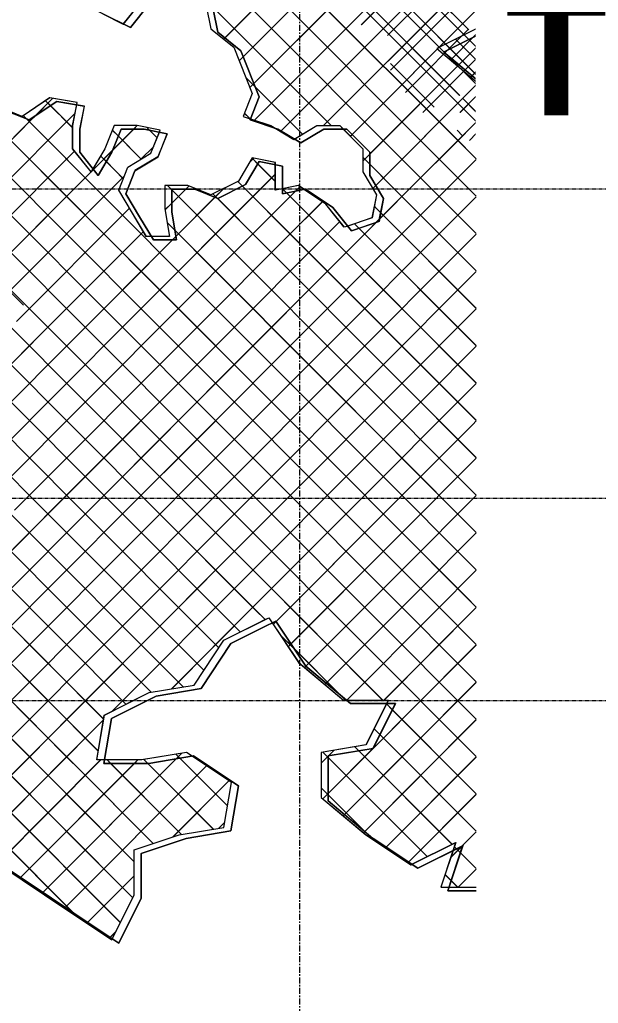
# Model space of a CAD drawing. Header units: millimetres. Extents: x -12186 to 152825, y -4386 to 9463.
# Drawn here: x 68981 to 70197, y 1744 to 3810 of the extents above; entities that cross this region are included whole.
import ezdxf

# ---------------------------------------------------------------- set-up
doc = ezdxf.new("R2010")
doc.units = ezdxf.units.MM
doc.linetypes.add('1000 Dashed', pattern=[2, 1, -1])
doc.linetypes.add('Grid Line', pattern=[22.225, 12.7, -3.175, 3.175, -3.175])
for name, color, linetype, lineweight in [('A-FLOR-LEVL', 51, 'Continuous', 5), ('G-IMPT', 8, 'Continuous', 5), ('L-PLNT', 71, 'Continuous', 5), ('S-GRID', 1, 'Continuous', 5)]:
    doc.layers.add(name, color=color, linetype=linetype, lineweight=lineweight)
doc.styles.add('Arial_B', font='arialbd.ttf', dxfattribs={"height": 250})

# ---------------------------------------------------------------- blocks, each defined once
blk = doc.blocks.new('SVA_Shades of Green Tree - Australian_Tree_based_on_Leopard_Tree_2901-V313-Section B-B')
at = {"layer": 'G-IMPT'}
for p, q in [((22446, 3752.8), (21739, 4461)), ((22446, 3753), (21739.2, 4461)), ((22446, 3674.4), (21690.5, 4431.2)), ((22446, 3674.5), (21690.6, 4431.2)), ((22413.7, 3628.5), (21642, 4401.5)), ((22401.2, 3562.4), (21593.3, 4371.7)), ((22401.4, 3562.4), (21593.5, 4371.7)), ((22380.1, 3505.2), (21547.7, 4339)), ((22380.2, 3505.2), (21547.8, 4339)), ((22331.9, 3475.2), (21502.1, 4306.3)), ((22411.1, 3650.9), (21814.1, 4248.9)), ((22411.3, 3650.9), (21814.2, 4248.9)), ((21970.6, 3667.6), (22446, 4143.8)), ((21978.9, 3676.1), (22445.8, 4143.7)), ((21915.4, 3769.2), (22238.9, 4093.3)), ((21917.8, 3771.7), (22238.8, 4093.3)), ((22446, 3694.4), (22070.1, 4070.9)), ((22446, 3694.5), (22070.3, 4070.9)), ((21948.2, 3723.6), (22289.2, 4065.2)), ((21961.7, 3737.2), (22285.4, 4061.5)), ((21980.1, 3598.8), (22446, 4065.5)), ((21980.2, 3598.8), (22446, 4065.4)), ((22413.5, 3628.5), (22023.4, 4019.3)), ((22034.8, 3575), (22446, 3987)), ((22035.6, 3576), (22446, 3987.1)), ((22430.2, 3788.6), (22259.7, 3959.5)), ((22430.4, 3788.6), (22259.8, 3959.5)), ((22331.7, 3475.2), (21869.3, 3938.4)), ((22204.5, 3799.4), (22330.4, 3925.5)), ((22204.6, 3799.4), (22330.5, 3925.5)), ((22125.3, 3587.4), (22446, 3908.7)), ((22125.4, 3587.4), (22446, 3908.5)), ((22141.5, 3587.4), (21845.4, 3884.1)), ((22259.8, 3776.4), (22383.1, 3899.8)), ((22259.9, 3776.4), (22383.2, 3899.8)), ((22141.4, 3587.4), (21854.8, 3874.5)), ((22266, 3704.2), (22441.9, 3880.3)), ((22266.2, 3704.2), (22442, 3880.3)), ((21661.3, 3822.2), (21704.5, 3800.5)), ((22181.5, 3565.2), (22446, 3830.1)), ((22185.1, 3568.9), (22446, 3830.2)), ((22297.1, 3656.8), (22429.6, 3789.7)), ((22297.2, 3656.8), (22429.8, 3789.7)), ((21915.3, 3769.2), (21917.8, 3771.7)), ((22207.7, 3513), (22446, 3751.7)), ((22223.3, 3528.7), (22446, 3751.8)), ((21948.1, 3723.6), (21956.6, 3732.1)), ((21956.6, 3732.1), (21960.6, 3736.1)), ((22333.7, 3615.1), (22446, 3727.6)), ((22333.8, 3615.1), (22446, 3727.5)), ((22357.6, 3626.1), (22266, 3717.8)), ((22357.7, 3626.1), (22266.2, 3717.8)), ((21981.8, 3668.8), (21962, 3688.7)), ((22081.1, 3569.5), (21962.1, 3688.7)), ((21970.4, 3667.6), (21978.9, 3676.1)), ((22081, 3569.5), (21981.8, 3668.8)), ((22228.7, 3455.5), (22446, 3673.3)), ((22235.1, 3462.1), (22446, 3673.4)), ((21122.3, 3210), (21556, 3644.5)), ((21519.8, 3608.3), (21555.9, 3644.5)), ((21551.4, 3629.4), (21541, 3639.8)), ((21598.2, 3582.7), (21541.2, 3639.8)), ((22411.9, 3615.1), (22446, 3649.2)), ((22412.1, 3615.1), (22446, 3649.1)), ((22446, 3616), (22416.9, 3645.1)), ((22446, 3616.1), (22417.1, 3645.1)), ((21598, 3582.7), (21551.4, 3629.4)), ((22446, 3596), (22413.5, 3628.5)), ((22446, 3596.1), (22413.7, 3628.5)), ((21122.2, 3210), (21508.9, 3597.4)), ((21128.3, 3137.8), (21603.2, 3613.5)), ((21128.5, 3137.8), (21603.4, 3613.5)), ((21808.1, 3215.4), (21419.1, 3605)), ((21808.2, 3215.4), (21419.2, 3605)), ((21500.8, 3601.7), (21494, 3608.4)), ((21850.7, 3251.3), (21494.2, 3608.4)), ((21850.5, 3251.3), (21500.8, 3601.7)), ((21510.2, 3598.7), (21519.8, 3608.3)), ((21970.2, 3602.1), (21958.7, 3613.5)), ((21970.3, 3602.1), (21958.8, 3613.5)), ((22401.2, 3550.1), (22446, 3595)), ((22401.4, 3550.1), (22446, 3594.8)), ((21449.7, 3302.7), (21733.9, 3587.4)), ((21694, 3565), (21681.2, 3577.8)), ((21742.1, 3516.9), (21681.4, 3577.8)), ((21682.3, 3535.8), (21726.4, 3580)), ((21726.4, 3580), (21733.8, 3587.4)), ((21759.5, 3577.8), (21754, 3583.3)), ((21775.6, 3561.8), (21754.1, 3583.3)), ((21775.5, 3561.8), (21759.5, 3577.8)), ((22063.7, 3559.1), (22110.8, 3587.4)), ((22417.4, 3566.3), (22405.8, 3577.9)), ((22417.5, 3566.3), (22405.9, 3577.9)), ((21753.3, 3191.9), (21377.4, 3568.4)), ((21753.4, 3191.9), (21377.5, 3568.4)), ((21742, 3516.9), (21694, 3565)), ((22181.4, 3565.2), (22185.1, 3568.9)), ((22446, 3517.6), (22401.2, 3562.4)), ((22446, 3517.7), (22401.4, 3562.4)), ((22431.6, 3556.4), (22446, 3570.8)), ((22431.8, 3556.4), (22446, 3570.6)), ((21112.8, 3043.8), (21602.1, 3533.9)), ((21112.9, 3043.8), (21602.2, 3533.9)), ((21641.9, 3495.3), (21682.3, 3535.8)), ((21741.5, 3516.7), (21767.1, 3542.4)), ((21741.6, 3516.7), (21768.3, 3543.3)), ((22317.9, 3466.6), (22401.2, 3550.1)), ((22318, 3466.6), (22401.4, 3550.1)), ((21698.5, 3168.4), (21335.6, 3531.8)), ((21698.6, 3168.4), (21335.7, 3531.8)), ((21668.8, 3511.8), (21656.7, 3523.9)), ((21704.6, 3476.1), (21656.8, 3523.9)), ((21704.5, 3476.1), (21668.8, 3511.8)), ((21969.5, 3509.7), (21978.7, 3518.9)), ((21969.6, 3509.7), (21978.8, 3518.9)), ((21987, 3506.8), (21974.9, 3518.9)), ((22023.9, 3470), (21975.1, 3518.9)), ((22010.2, 3080), (22446, 3516.5)), ((22010.4, 3080), (22446, 3516.4)), ((22207.6, 3513), (22222.4, 3527.8)), ((22222.4, 3506.2), (22207.6, 3521.1)), ((22283.5, 3445.2), (22207.7, 3521.1)), ((21449.6, 3302.7), (21638.7, 3492.2)), ((21640.6, 3496.9), (21638.5, 3493.6)), ((21639.4, 3492.9), (21641.9, 3495.3)), ((22023.8, 3470), (21987, 3506.8)), ((22283.4, 3445.2), (22222.4, 3506.2)), ((22446, 3439.1), (22380.1, 3505.2)), ((22446, 3439.3), (22380.2, 3505.2)), ((21643.7, 3144.8), (21298.2, 3490.9)), ((21643.8, 3144.8), (21298.3, 3490.9)), ((21466.1, 3240.9), (21706.8, 3481.9)), ((21466.3, 3240.9), (21707, 3481.9)), ((21713.3, 3174.7), (22023.8, 3485.7)), ((21713.4, 3174.7), (22023.9, 3485.7)), ((21954.8, 3460.6), (21945, 3470.5)), ((22059.7, 3355.6), (21945.1, 3470.5)), ((22446, 3360.7), (22331.7, 3475.2)), ((22446, 3360.8), (22331.9, 3475.2)), ((21601.1, 3140.6), (21915.7, 3455.8)), ((21792.1, 3410.4), (21842.2, 3460.6)), ((21806.4, 3452.4), (21797.3, 3461.5)), ((21934, 3324.7), (21797.5, 3461.5)), ((21806.4, 3424.8), (21835.6, 3454.1)), ((21933.9, 3324.7), (21806.4, 3452.4)), ((21835.6, 3454.1), (21842.1, 3460.6)), ((21897, 3437.2), (21915.6, 3455.8)), ((21954.2, 3337.6), (22066.4, 3450)), ((21954.4, 3337.6), (22075.7, 3459.2)), ((22059.6, 3355.6), (21954.8, 3460.6)), ((21956.8, 3104.8), (22318, 3466.6)), ((22047.5, 3446.2), (22038.9, 3454.8)), ((22126.6, 3367), (22039, 3454.8)), ((22066.4, 3450), (22075.6, 3459.2)), ((22228.6, 3455.5), (22235.1, 3462.1)), ((22242.8, 3391.4), (22317.9, 3466.6)), ((21814.8, 3354.9), (21897, 3437.2)), ((21901.8, 3435.2), (21892.8, 3444.3)), ((21992.9, 3344.2), (21892.9, 3444.3)), ((21992.7, 3344.2), (21902.8, 3434.3)), ((22126.5, 3367), (22047.5, 3446.2)), ((22079.8, 3071.3), (22446, 3438.1)), ((22079.9, 3071.3), (22446, 3438)), ((22446, 3282.3), (22283.4, 3445.2)), ((22446, 3282.4), (22283.5, 3445.2)), ((21480, 3176.3), (21717.4, 3414.1)), ((21480.1, 3176.3), (21717.5, 3414.1)), ((21792, 3410.4), (21806.4, 3424.8)), ((22048.6, 3353.7), (22122.6, 3427.8)), ((22048.7, 3353.7), (22122.7, 3427.8)), ((22235, 3415.2), (22231.9, 3418.4)), ((22235.1, 3415.2), (22232, 3418.4)), ((22245.5, 3404.7), (22235, 3415.2)), ((22446, 3204), (22235.1, 3415.2)), ((22235.6, 3384.2), (22242.8, 3391.4)), ((22446, 3203.8), (22245.5, 3404.7)), ((21812.7, 3367.7), (21796.4, 3384)), ((21892.3, 3288), (21796.5, 3384)), ((21892.2, 3288), (21812.7, 3367.7)), ((21905, 3131.4), (22143, 3369.9)), ((21905.1, 3131.4), (22143.1, 3369.9)), ((21956.6, 3104.8), (22235.6, 3384.2)), ((22446, 3047), (22126.5, 3367)), ((22446, 3047.1), (22126.6, 3367)), ((22143, 3369.9), (22159.3, 3386.2)), ((22143.1, 3369.9), (22159.5, 3386.2)), ((22175.9, 3376.6), (22169.5, 3374.5)), ((22199.6, 3372.2), (22190.4, 3381.5)), ((22446, 3125.5), (22190.5, 3381.5)), ((22446, 3125.4), (22199.6, 3372.2)), ((21540.5, 3158.5), (21746.7, 3365.1)), ((21540.6, 3158.5), (21746.9, 3365.1)), ((21601, 3140.6), (21807.5, 3347.5)), ((21807.5, 3347.5), (21814.8, 3354.9)), ((21863.9, 3168.7), (22048.6, 3353.7)), ((21864.1, 3168.7), (22048.7, 3353.7)), ((22446, 2968.6), (22059.6, 3355.6)), ((22446, 2968.7), (22059.7, 3355.6)), ((22158.1, 3071.3), (22446, 3359.7)), ((22158.2, 3071.3), (22446, 3359.5)), ((21822.9, 3206.1), (21954.2, 3337.6)), ((21823, 3206.1), (21954.4, 3337.6)), ((22279.2, 3057.2), (21992.7, 3344.2)), ((22279.4, 3057.2), (21992.9, 3344.2)), ((22186.9, 3071.3), (21933.9, 3324.7)), ((22187, 3071.3), (21934, 3324.7)), ((21494.4, 3210.4), (21414.8, 3290.2)), ((21494.5, 3210.4), (21415, 3290.2)), ((22108.6, 3071.3), (21892.2, 3288)), ((22108.7, 3071.3), (21892.3, 3288)), ((21830.2, 2801.2), (21361, 3271.1)), ((21830.3, 2801.2), (21361.1, 3271.1)), ((22236.4, 3071.3), (22446, 3281.2)), ((22236.5, 3071.3), (22446, 3281.1)), ((21556.5, 3153.8), (21466.1, 3244.2)), ((21556.6, 3153.8), (21466.3, 3244.2)), ((22030.3, 3071.3), (21850.5, 3251.3)), ((22030.4, 3071.3), (21850.7, 3251.3)), ((21772.7, 2780.3), (21328.3, 3225.4)), ((21772.8, 2780.3), (21328.5, 3225.4)), ((21308.2, 2690.5), (21822.9, 3206.1)), ((21308.4, 2690.5), (21823, 3206.1)), ((21987.7, 3035.6), (21808.1, 3215.4)), ((21987.8, 3035.6), (21808.2, 3215.4)), ((22292.6, 3049.1), (22446, 3202.8)), ((22292.7, 3049.1), (22446, 3202.7)), ((21936.4, 3008.5), (21753.3, 3191.9)), ((21936.5, 3008.5), (21753.4, 3191.9)), ((21243.2, 2703.8), (21713.3, 3174.7)), ((21243.3, 2703.8), (21713.4, 3174.7)), ((21475.6, 2779.7), (21862.9, 3167.8)), ((21475.7, 2779.7), (21864.1, 3168.7)), ((21885.1, 2981.4), (21698.5, 3168.4)), ((21885.2, 2981.4), (21698.6, 3168.4)), ((21084, 2701.1), (21540.6, 3158.5)), ((21084, 2701.2), (21540.5, 3158.5)), ((21114.5, 2653.3), (21601, 3140.6)), ((21114.6, 2653.3), (21601.1, 3140.6)), ((21844.2, 2865.5), (21556.5, 3153.8)), ((21844.4, 2865.5), (21556.6, 3153.8)), ((21858.3, 2929.8), (21643.7, 3144.8)), ((21858.4, 2929.8), (21643.8, 3144.8)), ((21570.7, 2796.5), (21905, 3131.4)), ((21570.8, 2796.5), (21905.1, 3131.4)), ((22341.2, 3019.4), (22446, 3124.4)), ((22341.4, 3019.4), (22446, 3124.3)), ((21680.9, 2793.8), (21361.4, 3113.8)), ((21681, 2793.8), (21361.6, 3113.8)), ((21650.7, 2798.3), (21956.6, 3104.8)), ((21650.8, 2798.3), (21956.8, 3104.8)), ((21941.6, 3011.2), (22010.2, 3080)), ((21941.7, 3011.2), (22010.4, 3080)), ((21190.1, 2101.5), (22158.2, 3071.3)), ((21193.9, 2105.5), (22158.1, 3071.3)), ((21595.5, 2800.9), (21331.3, 3065.6)), ((21595.6, 2800.9), (21331.4, 3065.6)), ((21398, 2231.3), (22236.5, 3071.3)), ((21403.8, 2237.3), (22236.4, 3071.3)), ((21835.8, 2826.8), (22079.8, 3071.3)), ((21835.9, 2826.8), (22079.9, 3071.3)), ((22038.9, 3062.6), (22030.3, 3071.3)), ((22039.1, 3062.6), (22030.4, 3071.3)), ((22446, 2654.8), (22038.9, 3062.6)), ((22446, 2655), (22039.1, 3062.6)), ((22446, 2733.3), (22108.6, 3071.3)), ((22446, 2733.4), (22108.7, 3071.3)), ((22446, 2811.7), (22186.9, 3071.3)), ((22446, 2811.8), (22187, 3071.3)), ((22446, 2890.1), (22279.2, 3057.2)), ((22446, 2890.3), (22279.4, 3057.2)), ((22051.9, 2808), (22292.6, 3049.1)), ((22052, 2808), (22292.7, 3049.1)), ((22389.9, 2989.8), (22446, 3046)), ((22390.1, 2989.8), (22446, 3045.8)), ((21529, 2789.2), (21295.7, 3022.8)), ((21529.1, 2789.2), (21295.8, 3022.8)), ((22151.5, 2871.5), (21987.7, 3035.6)), ((22151.6, 2871.5), (21987.8, 3035.6)), ((22188, 2865.9), (22341.2, 3019.4)), ((22188.1, 2865.9), (22341.4, 3019.4)), ((21857.7, 2927.2), (21941.6, 3011.2)), ((21857.9, 2927.2), (21941.7, 3011.2)), ((22103.6, 2841), (21936.4, 3008.5)), ((22103.7, 2841), (21936.5, 3008.5)), ((22055.8, 2810.5), (21885.1, 2981.4)), ((22055.9, 2810.5), (21885.2, 2981.4)), ((22235.8, 2835.4), (22389.9, 2989.8)), ((22236, 2835.4), (22390.1, 2989.8)), ((22270.3, 2791.5), (22438.6, 2960.1)), ((22270.4, 2791.5), (22438.7, 2960.1)), ((22438.6, 2960.1), (22446, 2967.5)), ((22438.7, 2960.1), (22446, 2967.4)), ((21719, 2788.2), (21857.7, 2927.2)), ((21719.1, 2788.2), (21857.9, 2927.2)), ((22007.9, 2780), (21858.3, 2929.8)), ((22008, 2780), (21858.4, 2929.8)), ((22280, 2742.7), (22151.5, 2871.5)), ((22280.1, 2742.7), (22151.6, 2871.5)), ((22283.3, 2726.1), (22446, 2889.1)), ((22283.5, 2726.1), (22446, 2889)), ((21966.5, 2743.1), (21844.2, 2865.5)), ((21966.6, 2743.1), (21844.4, 2865.5)), ((21974.6, 2652.1), (22188, 2865.9)), ((21974.7, 2652.1), (22188.1, 2865.9)), ((21981, 2580.2), (22235.8, 2835.4)), ((21981.1, 2580.2), (22236, 2835.4)), ((22316.9, 2627.3), (22103.6, 2841)), ((22317, 2627.3), (22103.7, 2841)), ((21787.2, 2778.2), (21835.8, 2826.8)), ((21787.3, 2778.2), (21835.9, 2826.8)), ((22446, 2419.6), (22055.8, 2810.5)), ((22446, 2419.7), (22055.9, 2810.5)), ((22299.9, 2664.3), (22445.2, 2809.9)), ((22300, 2664.3), (22446, 2810.6)), ((21106.7, 2253.2), (21650.8, 2798.3)), ((21125.8, 2272.6), (21650.7, 2798.3)), ((21430.1, 2655.7), (21570.7, 2796.5)), ((21430.2, 2655.7), (21570.8, 2796.5)), ((21873.7, 2443.8), (21529, 2789.2)), ((21873.8, 2443.8), (21529.1, 2789.2)), ((21905, 2490.9), (21595.5, 2800.9)), ((21905.2, 2490.9), (21595.6, 2800.9)), ((21950.1, 2524.2), (21680.9, 2793.8)), ((21950.2, 2524.2), (21681, 2793.8)), ((21974.2, 2656.9), (21830.2, 2801.2)), ((21974.3, 2656.9), (21830.3, 2801.2)), ((21968.2, 2724.1), (22051.9, 2808)), ((21968.3, 2724.1), (22052, 2808)), ((22019.5, 2540.2), (22270.4, 2791.5)), ((22025.6, 2546.4), (22270.3, 2791.5)), ((21117.8, 2185.9), (21719.1, 2788.2)), ((21122.4, 2190.7), (21719, 2788.2)), ((21153.2, 2143.1), (21787.2, 2778.2)), ((21153.4, 2143.1), (21787.3, 2778.2)), ((21830.3, 2408.9), (21462.4, 2777.4)), ((21830.4, 2408.9), (21462.5, 2777.4)), ((21981.8, 2570.8), (21772.7, 2780.3)), ((21982, 2570.8), (21772.8, 2780.3)), ((22446, 2341.1), (22007.9, 2780)), ((22446, 2341.3), (22008, 2780)), ((21763.2, 2397.7), (21403, 2758.4)), ((21763.3, 2397.7), (21403.2, 2758.4)), ((22446, 2262.7), (21966.5, 2743.1)), ((22446, 2262.8), (21966.6, 2743.1)), ((22424.5, 2598), (22280, 2742.7)), ((22424.6, 2598), (22280.1, 2742.7)), ((22324.6, 2610.6), (22446, 2732.3)), ((22324.7, 2610.6), (22446, 2732.1)), ((21651.9, 2273.9), (21217.9, 2708.6)), ((21652, 2273.9), (21218, 2708.6)), ((21429.3, 2184.3), (21968.3, 2724.1)), ((21435.1, 2190.2), (21968.2, 2724.1)), ((22050.9, 2493.1), (22283.5, 2726.1)), ((22056.7, 2499.1), (22283.3, 2726.1)), ((21599.4, 2248), (21193.9, 2654.2)), ((21767.3, 2080), (21194, 2654.2)), ((21710, 2372.6), (21431, 2652)), ((21710.1, 2372.6), (21431.1, 2652)), ((21680.9, 2358), (21974.6, 2652.1)), ((21681.1, 2358), (21974.7, 2652.1)), ((22249.4, 2381.2), (21974.2, 2656.9)), ((22249.5, 2381.2), (21974.3, 2656.9)), ((22085.5, 2449.4), (22300, 2664.3)), ((22088.2, 2452.3), (22299.9, 2664.3)), ((22360.9, 2568.5), (22446, 2653.8)), ((22361, 2568.5), (22446, 2653.7)), ((22371, 2573.2), (22316.9, 2627.3)), ((22371.1, 2573.2), (22317, 2627.3)), ((21663.1, 2341.1), (21400, 2604.7)), ((21663.2, 2341.1), (21400.1, 2604.7)), ((22128.2, 2413.8), (22324.7, 2610.6)), ((22130.8, 2416.5), (22324.6, 2610.6)), ((22446, 2576.4), (22424.5, 2598)), ((22446, 2576.5), (22424.6, 2598)), ((21806, 2404.8), (21981, 2580.2)), ((21806.1, 2404.8), (21981.1, 2580.2)), ((22002.3, 2550.3), (21981.8, 2570.8)), ((22002.4, 2550.3), (21982, 2570.8)), ((22173.9, 2381.2), (22360.9, 2568.5)), ((22174, 2381.2), (22361, 2568.5)), ((22252.2, 2381.2), (22446, 2575.4)), ((22252.3, 2381.2), (22446, 2575.3)), ((22446, 2498), (22371, 2573.2)), ((22446, 2498.1), (22371.1, 2573.2)), ((22019.4, 2540.2), (22025.6, 2546.4)), ((22063.2, 2489.3), (22033.4, 2519.2)), ((22171.2, 2381.2), (22033.5, 2519.2)), ((21727.5, 2041.5), (21274.9, 2494.8)), ((22050.7, 2493.1), (22056.7, 2499.1)), ((22161.1, 2391.3), (22063.2, 2489.3)), ((22123.6, 2173.9), (22446, 2496.8)), ((22309, 2359.8), (22446, 2497)), ((21727.3, 2041.5), (21301.8, 2467.7)), ((21724.4, 1966.1), (21248.4, 2442.9)), ((22085.4, 2449.4), (22088.2, 2452.3)), ((21724.2, 1966.1), (21259.1, 2432.1)), ((22166.3, 2138.2), (22446, 2418.4)), ((22168.9, 2141), (22446, 2418.5)), ((22128.1, 2413.8), (22130.8, 2416.5)), ((22171.1, 2381.2), (22161.1, 2391.3)), ((22173.1, 2381.2), (22261.4, 2381.2)), ((22260.9, 2380.2), (22257.7, 2373.8)), ((22229.3, 2279.8), (22308.6, 2359.3)), ((22269.7, 2360.9), (22257.4, 2373.2)), ((22446, 2184.4), (22257.5, 2373.2)), ((22446, 2184.3), (22269.7, 2360.9)), ((21405, 2081.5), (21663, 2339.9)), ((21442, 2118.6), (21662.9, 2339.9)), ((22209, 2102.6), (22446, 2340)), ((22211.6, 2105.3), (22446, 2340.1)), ((22243.6, 2308.6), (22231.3, 2321)), ((22446, 2106), (22231.4, 2321)), ((22446, 2105.8), (22243.6, 2308.6)), ((22120, 2248.8), (22146.8, 2275.6)), ((22120.1, 2248.8), (22146.9, 2275.6)), ((22134.8, 2185.3), (22228.9, 2279.5)), ((22199.3, 2274.5), (22190.9, 2283)), ((22395.1, 2078.6), (22191, 2283)), ((22395, 2078.6), (22199.3, 2274.5)), ((21440.2, 2038.3), (21656.9, 2255.4)), ((21441.6, 2039.8), (21656.8, 2255.4)), ((21487.2, 2006.9), (21735.2, 2255.4)), ((21534.2, 1975.6), (21827.6, 2269.5)), ((21535.5, 1977.1), (21815.7, 2257.7)), ((21677.7, 2248), (21670.3, 2255.4)), ((21826.6, 2099), (21670.4, 2255.4)), ((21727.7, 2248), (21735.1, 2255.4)), ((21756, 2248), (21747.8, 2256.2)), ((21893.7, 2110.2), (21747.9, 2256.2)), ((21823.4, 2259), (21814.9, 2267.4)), ((21923.4, 2158.9), (21815.1, 2267.4)), ((21815.7, 2257.7), (21827.5, 2269.5)), ((21923.3, 2158.9), (21823.4, 2259)), ((22134.8, 2260.7), (22123.8, 2271.8)), ((22342.9, 2052.4), (22123.9, 2271.8)), ((22342.8, 2052.4), (22134.8, 2260.7)), ((22255.5, 2070.7), (22446, 2261.6)), ((22256.9, 2072.2), (22446, 2261.7)), ((21488.6, 2008.4), (21727.7, 2248)), ((21581.1, 1944.2), (21879.5, 2243.1)), ((21582.5, 1945.7), (21879.4, 2243.1)), ((21767.2, 2080), (21600.2, 2247.2)), ((21826.5, 2099), (21677.7, 2248)), ((21893.6, 2110.2), (21756, 2248)), ((21808.7, 2093.9), (21926.4, 2211.7)), ((21808.9, 2093.9), (21926.5, 2211.7)), ((22134.8, 2182.3), (22120, 2197.1)), ((22228.1, 2089), (22120.1, 2197.1)), ((21698.3, 1913.9), (21431.3, 2181.3)), ((22123.5, 2173.9), (22134.8, 2185.3)), ((22211.7, 2105.2), (22134.8, 2182.3)), ((22302.5, 2039.3), (22446, 2183.1)), ((22303.9, 2040.8), (22446, 2183.3)), ((21698.1, 1913.9), (21459.8, 2152.6)), ((22166.2, 2138.2), (22168.9, 2141)), ((21606.7, 1927.2), (21420.9, 2113.3)), ((21905.2, 2112.1), (21917.6, 2124.5)), ((21905.4, 2112.1), (21917.7, 2124.5)), ((21599, 1934.7), (21433.1, 2100.9)), ((22208.9, 2102.6), (22211.6, 2105.3)), ((22227.9, 2089), (22211.7, 2105.2)), ((22392.4, 2050.9), (22446, 2104.7)), ((22417.2, 2075.9), (22446, 2104.8)), ((22255.4, 2070.7), (22256.9, 2072.2)), ((22392.2, 2050.9), (22415, 2073.8)), ((22404.8, 2068.7), (22399.8, 2073.7)), ((22446, 2027.5), (22399.9, 2073.7)), ((22412.8, 2060.7), (22404.8, 2068.7)), ((22415, 2073.8), (22416.4, 2075.1)), ((22446, 2027.4), (22412.8, 2060.7)), ((22302.4, 2039.3), (22303.9, 2040.8)), ((22407.8, 1988.1), (22446, 2026.4)), ((22407.9, 1988.1), (22446, 2026.3)), ((21487, 2006.9), (21488.6, 2008.4)), ((21628.1, 1912.8), (21727.5, 2012.3)), ((21629.5, 1914.4), (21727.3, 2012.3)), ((22393.2, 2001.9), (22380.2, 2014.9)), ((22407.1, 1988.1), (22380.4, 2014.9)), ((22388.6, 1988.1), (22446, 1988.1)), ((22407, 1988.1), (22393.2, 2001.9)), ((21534, 1975.6), (21535.5, 1977.1)), ((21581, 1944.2), (21582.5, 1945.7)), ((21606.6, 1927.2), (21599, 1934.7)), ((21628, 1912.8), (21629.5, 1914.4)), ((21675, 1881.5), (21676.5, 1883)), ((21675.1, 1881.5), (21689.1, 1895.4)), ((21676.5, 1883), (21688.9, 1895.4))]:
    blk.add_line(p, q, dxfattribs=at)
at = {"layer": 'G-IMPT', "flags": 128}
for points in [[(21646.5, 3829.6), (21704.6, 3800.5), (21743.3, 3849)], [(21878.7, 3839.3), (21888.4, 3790.9), (21936.8, 3752.1), (21975.5, 3655.2), (21956.1, 3606.8), (22014.2, 3587.4), (22062.6, 3558.4), (22111, 3587.4), (22159.3, 3587.4), (22207.7, 3539), (22207.7, 3490.5), (22236.7, 3442.1), (22227.1, 3393.7), (22169, 3374.3), (22130.3, 3422.7), (22072.3, 3461.5), (22023.9, 3451.8), (22023.9, 3509.9), (21975.5, 3519.6), (21946.5, 3471.2), (21888.4, 3442.1), (21840, 3461.5), (21791.7, 3461.5), (21791.7, 3413), (21801.3, 3354.9), (21753, 3354.9), (21723.9, 3403.4), (21694.9, 3451.8), (21714.3, 3500.2), (21762.6, 3529.3), (21782, 3577.7), (21733.6, 3587.4), (21685.2, 3587.4), (21665.9, 3539), (21636.9, 3490.5), (21598.2, 3539), (21598.2, 3587.4), (21607.8, 3635.9), (21549.8, 3645.5), (21491.7, 3606.8), (21443.3, 3626.2)], [(21704.5, 3800.6), (21743.2, 3849), (21752.8, 3897.4), (21801.2, 3926.5), (21849.6, 3955.6), (21855.9, 3943)], [(21855.9, 3943), (21878.6, 3897.4), (21830.2, 3878), (21878.6, 3839.3), (21888.3, 3790.9), (21936.7, 3752.1), (21975.4, 3655.2), (21956, 3606.8), (21971.7, 3601.6)], [(21606.8, 3631.1), (21607.7, 3635.9), (21549.6, 3645.5), (21491.6, 3606.8), (21458.1, 3620.2)], [(21638, 3492.7), (21636.7, 3490.5), (21598, 3539), (21598, 3587.4), (21606.8, 3631.1)], [(21971.7, 3601.6), (22014.1, 3587.4), (22023.1, 3582)], [(21780.2, 3573.6), (21781.9, 3577.7), (21733.5, 3587.4), (21685.1, 3587.4), (21665.8, 3539), (21640.6, 3496.9)], [(21763.3, 3354.9), (21752.8, 3354.9), (21723.8, 3403.4), (21694.8, 3451.8), (21714.1, 3500.2), (21762.5, 3529.3), (21780.2, 3573.6)], [(22023.2, 3581.9), (22062.5, 3558.4), (22063.7, 3559.1)], [(22110.9, 3587.4), (22159.2, 3587.4), (22166.6, 3580)], [(22166.6, 3580), (22207.6, 3539), (22207.6, 3490.5), (22236.6, 3442.1), (22226.9, 3393.7), (22175.9, 3376.6)], [(22023.8, 3505.5), (22023.8, 3509.9), (21975.4, 3519.6), (21946.3, 3471.2), (21888.3, 3442.1), (21839.9, 3461.5), (21791.5, 3461.5), (21791.5, 3413), (21801.2, 3354.9), (21763.3, 3354.9)], [(22038.6, 3454.8), (22023.8, 3451.8), (22023.8, 3505.5)], [(22084.1, 3453.5), (22072.1, 3461.5), (22038.6, 3454.8)], [(22168.1, 3375.2), (22130.2, 3422.7), (22084.1, 3453.5)], [(21397.6, 2066.7), (21491.9, 2003.8), (21586.1, 1940.9), (21680.3, 1878), (21727.5, 1972.4), (21727.5, 2066.7), (21821.7, 2098.2), (21915.9, 2113.9), (21931.6, 2208.2), (21837.4, 2271.2), (21743.2, 2255.4), (21648.9, 2255.4), (21664.6, 2349.8), (21758.9, 2397), (21853.1, 2412.7), (21915.9, 2507), (22010.2, 2554.2), (22073, 2459.9), (22167.2, 2381.2), (22261.5, 2381.2), (22214.4, 2286.9), (22120.1, 2271.2), (22120.1, 2176.8), (22214.4, 2098.2), (22308.6, 2035.3), (22402.8, 2082.4), (22371.4, 1988.1), (22446, 1988.1)], [(21664.9, 2255.4), (21648.8, 2255.4), (21664.5, 2349.8), (21758.7, 2397), (21853, 2412.7), (21915.8, 2507), (21995.6, 2547)], [(21996.3, 2547.3), (22010, 2554.2), (22017.5, 2543.1)], [(22017.5, 2543.1), (22072.9, 2459.9), (22167.1, 2381.2), (22173.1, 2381.2)], [(22257.7, 2373.8), (22214.2, 2286.9), (22120, 2271.2), (22120, 2176.8), (22214.2, 2098.2), (22308.5, 2035.3), (22310.6, 2036.3)], [(21849.1, 2263.3), (21837.3, 2271.2), (21743, 2255.4), (21664.9, 2255.4)], [(21681.2, 1879.9), (21727.3, 1972.4), (21727.3, 2066.7), (21821.6, 2098.2), (21915.8, 2113.9), (21931.5, 2208.2), (21849.1, 2263.3)], [(21390.3, 2242.7), (21444.6, 2161.1), (21397.5, 2066.7), (21491.7, 2003.8), (21586, 1940.9), (21680.2, 1878), (21681.2, 1879.9)], [(22310.6, 2036.3), (22402.7, 2082.4), (22396.8, 2064.6)], [(22396.8, 2064.6), (22371.3, 1988.1), (22388.6, 1988.1)]]:
    blk.add_lwpolyline(points, dxfattribs=at)
at = {"layer": 'L-PLNT'}
for p, q in [((21661.3, 3822.2), (21719.3, 3793.2)), ((21719.3, 3793.2), (21661.3, 3822.2)), ((21719.3, 3793.2), (21758, 3841.6)), ((21758, 3841.6), (21719.3, 3793.2)), ((21903.1, 3783.5), (21893.4, 3831.9)), ((21893.5, 3831.9), (21903.1, 3783.5)), ((21719.3, 3793.2), (21719.3, 3793.2)), ((21903.1, 3783.5), (21951.5, 3744.7)), ((21903.1, 3783.5), (21903.1, 3783.5)), ((21951.5, 3744.7), (21903.1, 3783.4)), ((21951.5, 3744.7), (21990.2, 3647.8)), ((21990.2, 3647.8), (21951.5, 3744.7)), ((21951.5, 3744.7), (21951.5, 3744.7)), ((21564.5, 3638.1), (21506.4, 3599.4)), ((21506.4, 3599.4), (21564.5, 3638.1)), ((21622.6, 3628.5), (21564.5, 3638.1)), ((21564.5, 3638.1), (21622.5, 3628.5)), ((21564.5, 3638.1), (21564.5, 3638.1)), ((21970.8, 3599.4), (21990.2, 3647.8)), ((21990.2, 3647.8), (21970.9, 3599.4)), ((21990.2, 3647.8), (21990.2, 3647.8)), ((21506.4, 3599.4), (21458.1, 3618.8)), ((21458.1, 3618.8), (21506.4, 3599.4)), ((21622.5, 3628.5), (21612.8, 3580)), ((21612.9, 3580), (21622.6, 3628.5)), ((21622.5, 3628.5), (21622.6, 3628.5)), ((21506.4, 3599.4), (21506.4, 3599.4)), ((21970.8, 3599.4), (21970.9, 3599.4)), ((21970.9, 3599.4), (22028.9, 3580)), ((22028.9, 3580), (21970.9, 3599.4)), ((21612.8, 3580), (21612.8, 3531.6)), ((21612.8, 3580), (21612.9, 3580)), ((21612.9, 3531.6), (21612.9, 3580)), ((21700, 3580), (21680.6, 3531.6)), ((21680.6, 3531.6), (21699.9, 3580)), ((21699.9, 3580), (21700, 3580)), ((21748.3, 3580), (21700, 3580)), ((21700, 3580), (21748.3, 3580)), ((21796.7, 3570.3), (21748.3, 3580)), ((21748.3, 3580), (21796.7, 3570.3)), ((21748.3, 3580), (21748.3, 3580)), ((22028.9, 3580), (22077.3, 3551)), ((22077.3, 3551), (22028.9, 3580)), ((22028.9, 3580), (22028.9, 3580)), ((22077.3, 3551), (22125.7, 3580)), ((22125.6, 3580), (22077.3, 3551)), ((22125.6, 3580), (22125.7, 3580)), ((22125.7, 3580), (22174.1, 3580)), ((22174, 3580), (22125.7, 3580)), ((22222.4, 3531.6), (22174, 3580)), ((22174, 3580), (22174.1, 3580)), ((22174.1, 3580), (22222.4, 3531.6)), ((21796.7, 3570.3), (21777.3, 3521.9)), ((21777.4, 3521.9), (21796.7, 3570.3)), ((21796.7, 3570.3), (21796.7, 3570.3)), ((22077.3, 3551), (22077.3, 3551)), ((21612.8, 3531.6), (21651.5, 3483.1)), ((21612.8, 3531.6), (21612.9, 3531.6)), ((21651.6, 3483.1), (21612.9, 3531.6)), ((21651.5, 3483.1), (21680.6, 3531.6)), ((21680.6, 3531.6), (21651.6, 3483.1)), ((21680.6, 3531.6), (21680.6, 3531.6)), ((21729, 3492.8), (21777.4, 3521.9)), ((21777.3, 3521.9), (21729, 3492.9)), ((21777.3, 3521.9), (21777.4, 3521.9)), ((21990.2, 3512.2), (21961.2, 3463.8)), ((21961.2, 3463.8), (21990.2, 3512.2)), ((22038.6, 3502.5), (21990.2, 3512.2)), ((21990.2, 3512.2), (22038.6, 3502.5)), ((21990.2, 3512.2), (21990.2, 3512.2)), ((22222.4, 3531.6), (22222.4, 3483.1)), ((22222.4, 3483.1), (22222.4, 3531.6)), ((22222.4, 3531.6), (22222.4, 3531.6)), ((21709.6, 3444.4), (21729, 3492.8)), ((21728.9, 3492.8), (21709.6, 3444.4)), ((21728.9, 3492.8), (21729, 3492.8)), ((22038.6, 3444.4), (22038.6, 3502.5)), ((22038.6, 3502.5), (22038.6, 3444.4)), ((22038.6, 3502.5), (22038.6, 3502.5)), ((21651.5, 3483.1), (21651.6, 3483.1)), ((22222.4, 3483.1), (22251.5, 3434.7)), ((22251.4, 3434.7), (22222.4, 3483.1)), ((22222.4, 3483.1), (22222.4, 3483.1)), ((21806.3, 3405.6), (21806.3, 3454.1)), ((21806.3, 3454.1), (21806.4, 3454.1)), ((21854.8, 3454.1), (21806.4, 3454.1)), ((21806.4, 3454.1), (21806.4, 3405.6)), ((21806.4, 3454.1), (21854.7, 3454.1)), ((21854.7, 3454.1), (21854.8, 3454.1)), ((21903.1, 3434.7), (21854.8, 3454.1)), ((21854.8, 3454.1), (21903.1, 3434.7)), ((21961.2, 3463.8), (21903.1, 3434.7)), ((21903.1, 3434.7), (21961.2, 3463.8)), ((21961.2, 3463.8), (21961.2, 3463.8)), ((22087, 3454.1), (22038.6, 3444.4)), ((22038.6, 3444.4), (22086.9, 3454.1)), ((22086.9, 3454.1), (22087, 3454.1)), ((22145, 3415.3), (22087, 3454.1)), ((22087, 3454.1), (22145, 3415.3)), ((21738.7, 3396), (21709.6, 3444.4)), ((21709.6, 3444.4), (21738.6, 3396)), ((21709.6, 3444.4), (21709.6, 3444.4)), ((21903.1, 3434.7), (21903.1, 3434.7)), ((22038.6, 3444.4), (22038.6, 3444.4)), ((22241.7, 3386.3), (22251.4, 3434.7)), ((22251.5, 3434.7), (22241.8, 3386.3)), ((22251.4, 3434.7), (22251.5, 3434.7)), ((22183.7, 3366.9), (22145, 3415.3)), ((22145, 3415.3), (22183.7, 3366.9)), ((22145, 3415.3), (22145, 3415.3)), ((21738.6, 3396), (21767.6, 3347.5)), ((21767.7, 3347.5), (21738.7, 3396)), ((21816, 3347.5), (21806.3, 3405.6)), ((21806.3, 3405.6), (21806.4, 3405.6)), ((21806.4, 3405.6), (21816.1, 3347.5)), ((22241.8, 3386.3), (22183.7, 3366.9)), ((22183.7, 3366.9), (22241.7, 3386.3)), ((22241.8, 3386.3), (22241.7, 3386.3)), ((21767.6, 3347.5), (21767.7, 3347.5)), ((21816.1, 3347.5), (21767.7, 3347.5)), ((21767.7, 3347.5), (21816, 3347.5)), ((21816, 3347.5), (21816.1, 3347.5)), ((22183.7, 3366.9), (22183.7, 3366.9)), ((21999.3, 2534), (22024.9, 2546.8)), ((22024.9, 2546.8), (21999.3, 2534)), ((22024.9, 2546.8), (22087.7, 2452.5)), ((22087.7, 2452.5), (22024.9, 2546.8)), ((22024.9, 2546.8), (22024.9, 2546.8)), ((21930.7, 2499.7), (21999.3, 2534)), ((21999.3, 2534), (21930.7, 2499.7)), ((21867.8, 2405.3), (21930.7, 2499.7)), ((21930.6, 2499.7), (21867.8, 2405.3)), ((21930.6, 2499.7), (21930.7, 2499.7)), ((22087.7, 2452.5), (22182, 2373.8)), ((22087.7, 2452.5), (22087.7, 2452.5)), ((22181.9, 2373.8), (22087.7, 2452.4)), ((21773.6, 2389.6), (21867.8, 2405.3)), ((21867.8, 2405.3), (21773.6, 2389.6)), ((21867.8, 2405.3), (21867.8, 2405.3)), ((21679.4, 2342.4), (21773.6, 2389.6)), ((21773.5, 2389.6), (21679.4, 2342.4)), ((21773.5, 2389.6), (21773.6, 2389.6)), ((22181.9, 2373.8), (22182, 2373.8)), ((22182, 2373.8), (22276.2, 2373.8)), ((22276.2, 2373.8), (22182, 2373.8)), ((22229, 2279.5), (22276.2, 2373.8)), ((22276.2, 2373.8), (22229.1, 2279.5)), ((22276.2, 2373.8), (22276.2, 2373.8)), ((21663.6, 2248), (21679.4, 2342.4)), ((21679.3, 2342.4), (21663.6, 2248)), ((21679.3, 2342.4), (21679.4, 2342.4)), ((22229.1, 2279.5), (22134.8, 2263.8)), ((22134.8, 2263.8), (22229, 2279.5)), ((22229, 2279.5), (22229.1, 2279.5)), ((21852.1, 2263.8), (21757.9, 2248)), ((21757.9, 2248), (21852.1, 2263.8)), ((21946.4, 2200.9), (21852.1, 2263.8)), ((21852.1, 2263.8), (21852.1, 2263.8)), ((21852.1, 2263.7), (21946.3, 2200.9)), ((22134.8, 2263.8), (22134.8, 2169.4)), ((22134.8, 2169.4), (22134.8, 2263.8)), ((22134.8, 2263.8), (22134.8, 2263.8)), ((21757.9, 2248), (21663.6, 2248)), ((21663.6, 2248), (21757.8, 2248)), ((21663.6, 2248), (21663.6, 2248)), ((21757.8, 2248), (21757.9, 2248)), ((21946.3, 2200.9), (21930.6, 2106.5)), ((21930.7, 2106.5), (21946.4, 2200.9)), ((21946.3, 2200.9), (21946.4, 2200.9)), ((22134.8, 2169.4), (22229.1, 2090.8)), ((22229, 2090.8), (22134.8, 2169.4)), ((22134.8, 2169.4), (22134.8, 2169.4)), ((21742.2, 2059.3), (21836.4, 2090.8)), ((21836.4, 2090.8), (21742.2, 2059.3)), ((21836.4, 2090.8), (21930.7, 2106.5)), ((21930.6, 2106.5), (21836.4, 2090.8)), ((21836.4, 2090.8), (21836.4, 2090.8)), ((21930.6, 2106.5), (21930.7, 2106.5)), ((22229, 2090.8), (22229.1, 2090.8)), ((22229.1, 2090.8), (22323.3, 2027.9)), ((22323.3, 2027.9), (22229.1, 2090.7)), ((22323.3, 2027.9), (22417.6, 2075)), ((22417.5, 2075), (22323.3, 2027.9)), ((22386.1, 1980.7), (22417.5, 2075)), ((22417.6, 2075), (22386.2, 1980.7)), ((22417.5, 2075), (22417.6, 2075)), ((21412.3, 2059.3), (21506.6, 1996.4)), ((21506.5, 1996.4), (21412.3, 2059.3)), ((21742.1, 2059.3), (21742.1, 1965)), ((21742.1, 2059.3), (21742.2, 2059.3)), ((21742.2, 1965), (21742.2, 2059.3)), ((22323.3, 2027.9), (22323.3, 2027.9)), ((21506.6, 1996.4), (21600.8, 1933.5)), ((21600.2, 1933.9), (21506.6, 1996.4)), ((21742.1, 1965), (21695, 1870.6)), ((21695.1, 1870.6), (21742.2, 1965)), ((21742.1, 1965), (21742.2, 1965)), ((22386.1, 1980.7), (22386.2, 1980.7)), ((22386.2, 1980.7), (22446, 1980.7)), ((22446, 1980.7), (22386.2, 1980.7)), ((21600.8, 1933.5), (21600.2, 1933.9)), ((21600.8, 1933.5), (21695.1, 1870.6)), ((21695, 1870.6), (21600.8, 1933.5)), ((21695, 1870.6), (21695.1, 1870.6))]:
    blk.add_line(p, q, dxfattribs=at)
blk = doc.blocks.new('SVA_Shades of Green Tree - Australian_Tree_based_on_Leopard_Tree_2901-V314-Section B-B')
at = {"layer": 'G-IMPT'}
for p, q in [((22392.1, 3725.2), (22446, 3779.2)), ((22394.7, 3727.9), (22439.8, 3773.1)), ((22412.2, 3759.2), (22402.3, 3769.1)), ((22446, 3725.5), (22402.4, 3769.1)), ((22439.8, 3773.1), (22446, 3779.3)), ((22446, 3725.3), (22412.2, 3759.2)), ((22392, 3725.2), (22394.7, 3727.9)), ((22434.8, 3689.6), (22446, 3700.8)), ((22437.4, 3692.3), (22446, 3700.9)), ((22434.7, 3689.6), (22437.4, 3692.3))]:
    blk.add_line(p, q, dxfattribs=at)
at = {"layer": 'G-IMPT', "flags": 128}
for points in [[(22446, 3791), (22363, 3749.4), (22446, 3680.1)], [(22446, 3791), (22363.1, 3749.4), (22446, 3680.2)]]:
    blk.add_lwpolyline(points, dxfattribs=at)
at = {"layer": 'L-PLNT'}
for p, q in [((22446, 3776.2), (22377.8, 3742)), ((22377.8, 3742.1), (22446, 3776.2)), ((22377.8, 3742), (22446, 3685.1)), ((22446, 3685.1), (22377.8, 3742)), ((22377.8, 3742), (22377.8, 3742))]:
    blk.add_line(p, q, dxfattribs=at)

msp = doc.modelspace()

# ---------------------------------------------------------------- linework, layer by layer
at = {"layer": 'A-FLOR-LEVL', "linetype": '1000 Dashed'}
for p, q in [((40316.8, 3455), (71229.1, 3455)), ((40316.8, 2805), (71229.1, 2805)), ((40316.8, 2380), (71229.1, 2380))]:
    msp.add_line(p, q, dxfattribs=at)
at = {"layer": 'S-GRID', "linetype": 'Grid Line'}
msp.add_line((69569.9, -1058.6), (69569.9, 8085.3), dxfattribs=at)

# ---------------------------------------------------------------- block references
at = {"layer": 'L-PLNT'}
for name in ['SVA_Shades of Green Tree - Australian_Tree_based_on_Leopard_Tree_2901-V313-Section B-B', 'SVA_Shades of Green Tree - Australian_Tree_based_on_Leopard_Tree_2901-V314-Section B-B']:
    msp.add_blockref(name, (47494.2, 0), dxfattribs=at)

# ---------------------------------------------------------------- next in the draw order: texts
at = {"layer": 'A-FLOR-LEVL', "insert": (70001.8, 3859), "char_height": 250, "width": 2557.383, "attachment_point": 1, "style": 'Arial_B', "bg_fill": 3, "box_fill_scale": 1.25, "bg_fill_color": 256, "bg_fill_true_color": 13158600, "bg_fill_transparency": 0}
msp.add_mtext('Top of Beam', dxfattribs=at)

doc.saveas('drawing.dxf')
